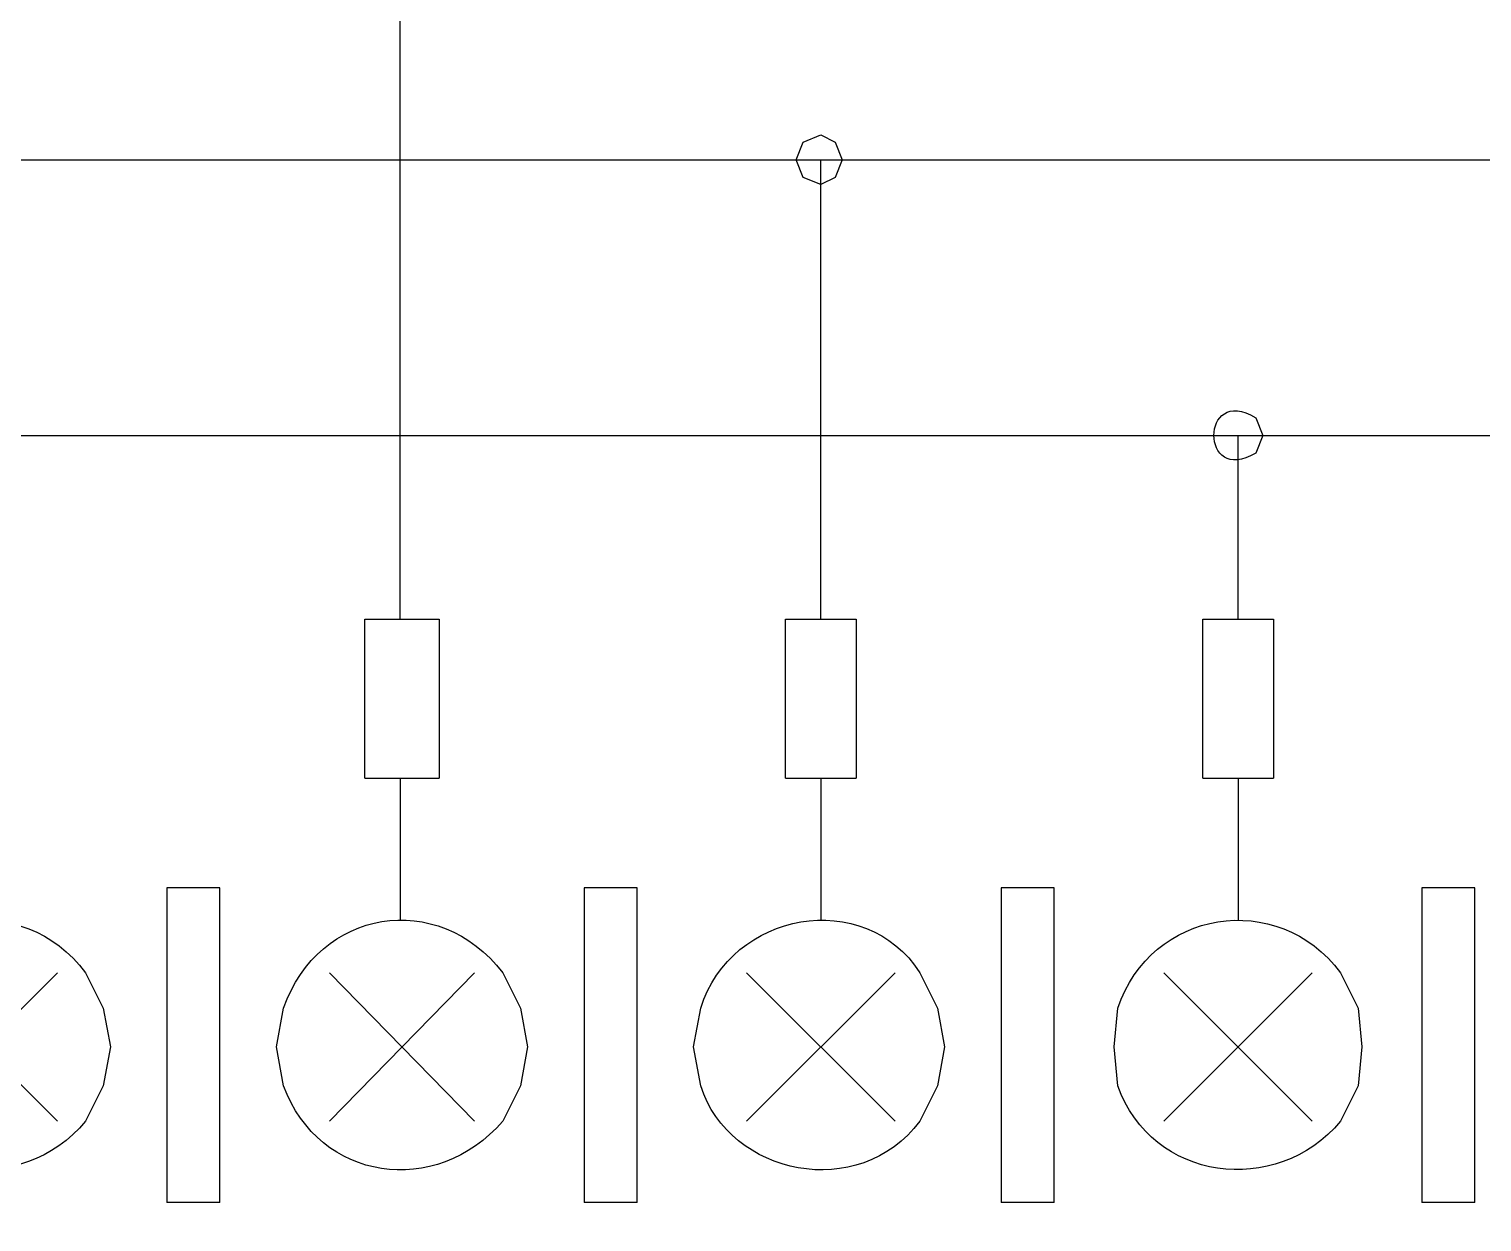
# Model space of a CAD drawing. Header units: centimetres. Extents: x -20.7 to 20.7, y -14.5 to 14.5.
# Drawn here: x 1.346 to 2.216, y 4.557 to 5.271 of the extents above; entities that cross this region are included whole.
import ezdxf

# ---------------------------------------------------------------- set-up
doc = ezdxf.new("R2010")
doc.units = ezdxf.units.CM
doc.header["$MEASUREMENT"] = 0
doc.layers.add('layer 1', color=7, linetype='Continuous')

msp = doc.modelspace()

# ---------------------------------------------------------------- linework, layer by layer
at = {"layer": 'layer 1', "lineweight": 9}
msp.add_open_spline([(19.88612, 13.89874), (19.88612, 13.89874), (-20.11465, 13.89874), (-20.11465, 13.89874), (-20.11465, 13.89874), (-20.11465, 13.89874), (-20.11465, -13.80208), (-20.11465, -13.80208)], degree=3, knots=[0, 0, 0, 0, 0.333333, 0.333333, 0.333333, 0.333333, 1, 1, 1, 1], dxfattribs=at)
at = {"layer": 'layer 1', "lineweight": 20}
msp.add_open_spline([(5.21338, 0.01129), (5.21338, 0.01129), (5.19645, 0.51082), (5.19645, 0.51082), (5.19645, 0.51082), (5.19645, 0.51082), (1.60023, 0.51082), (1.60023, 0.51082), (1.60023, 0.51082), (1.60023, 0.51082), (1.58542, 0.01129), (1.58542, 0.01129), (1.58542, 0.01129), (1.58542, 0.01129), (-1.07312, 0.01129), (-1.07312, 0.01129), (-1.07312, 0.01129), (-1.07312, 0.01129), (-1.11333, 2.36079), (-1.11333, 2.36079), (-1.11333, 2.36079), (-1.11333, 2.36079), (-1.10063, 3.21169), (-1.10063, 3.21169), (-1.10063, 3.21169), (-1.10063, 3.21169), (-0.06347, 3.21169), (-0.06347, 3.21169), (-0.06347, 3.21169), (-0.06347, 3.21169), (-0.01902, 5.86176), (-0.01902, 5.86176), (-0.01902, 5.86176), (-0.01902, 5.86176), (1.13668, 5.86176), (1.13668, 5.86176), (1.13668, 5.86176), (1.13668, 5.86176), (1.16843, 7.76252), (1.16843, 7.76252), (1.16843, 7.76252), (1.16843, 7.76252), (5.60497, 7.76252), (5.60497, 7.76252), (5.60497, 7.76252), (5.60497, 7.76252), (5.63672, 5.86176), (5.63672, 5.86176), (5.63672, 5.86176), (5.63672, 5.86176), (6.79242, 5.86176), (6.79242, 5.86176), (6.79242, 5.86176), (6.79242, 5.86176), (6.83687, 3.21169), (6.83687, 3.21169), (6.83687, 3.21169), (6.83687, 3.21169), (7.87192, 3.21169), (7.87192, 3.21169), (7.87192, 3.21169), (7.87192, 3.21169), (7.88673, 2.36079), (7.88673, 2.36079), (7.88673, 2.36079), (7.88673, 2.36079), (7.84652, 0.01129), (7.84652, 0.01129), (7.84652, 0.01129), (7.84652, 0.01129), (5.21338, 0.01129), (5.21338, 0.01129)], degree=3, knots=[0, 0, 0, 0, 0.052632, 0.052632, 0.052632, 0.052632, 0.105263, 0.105263, 0.105263, 0.105263, 0.157895, 0.157895, 0.157895, 0.157895, 0.210526, 0.210526, 0.210526, 0.210526, 0.263158, 0.263158, 0.263158, 0.263158, 0.315789, 0.315789, 0.315789, 0.315789, 0.368421, 0.368421, 0.368421, 0.368421, 0.421053, 0.421053, 0.421053, 0.421053, 0.473684, 0.473684, 0.473684, 0.473684, 0.526316, 0.526316, 0.526316, 0.526316, 0.578947, 0.578947, 0.578947, 0.578947, 0.631579, 0.631579, 0.631579, 0.631579, 0.684211, 0.684211, 0.684211, 0.684211, 0.736842, 0.736842, 0.736842, 0.736842, 0.789474, 0.789474, 0.789474, 0.789474, 0.842105, 0.842105, 0.842105, 0.842105, 0.894737, 0.894737, 0.894737, 0.894737, 1, 1, 1, 1], dxfattribs=at)
at = {"layer": 'layer 1', "lineweight": 25}
for points, knots in [([(0.58635, 5.63951), (0.58635, 5.63951), (6.18705, 5.63951), (6.18705, 5.63951), (6.18705, 5.63951), (6.18705, 5.63951), (6.18705, 2.46239), (6.18705, 2.46239)], [0, 0, 0, 0, 0.333333, 0.333333, 0.333333, 0.333333, 1, 1, 1, 1]), ([(1.83307, 5.19289), (1.83307, 5.19289), (1.82883, 5.20347), (1.82883, 5.20347), (1.82883, 5.20347), (1.82883, 5.20347), (1.82037, 5.20771), (1.82037, 5.20771), (1.82037, 5.20771), (1.82037, 5.20771), (1.80978, 5.20347), (1.80978, 5.20347), (1.80978, 5.20347), (1.80978, 5.20347), (1.80555, 5.19289), (1.80555, 5.19289), (1.80555, 5.19289), (1.80555, 5.19289), (1.80978, 5.18231), (1.80978, 5.18231), (1.80978, 5.18231), (1.80978, 5.18231), (1.82037, 5.17807), (1.82037, 5.17807), (1.82037, 5.17807), (1.82037, 5.17807), (1.82883, 5.18231), (1.82883, 5.18231), (1.82883, 5.18231), (1.82883, 5.18231), (1.83307, 5.19289), (1.83307, 5.19289)], [0, 0, 0, 0, 0.111111, 0.111111, 0.111111, 0.111111, 0.222222, 0.222222, 0.222222, 0.222222, 0.333333, 0.333333, 0.333333, 0.333333, 0.444444, 0.444444, 0.444444, 0.444444, 0.555556, 0.555556, 0.555556, 0.555556, 0.666667, 0.666667, 0.666667, 0.666667, 0.777778, 0.777778, 0.777778, 0.777778, 1, 1, 1, 1]), ([(2.08495, 5.02779), (2.08495, 5.02779), (2.08072, 5.03837), (2.08072, 5.03837), (2.08072, 5.03837), (2.04734, 5.05869), (2.04734, 4.99689), (2.08072, 5.01721), (2.08072, 5.01721), (2.08072, 5.01721), (2.08495, 5.02779), (2.08495, 5.02779)], [0, 0, 0, 0, 0.25, 0.25, 0.25, 0.25, 0.5, 0.5, 0.5, 0.5, 1, 1, 1, 1]), ([(1.54732, 4.91772), (1.54732, 4.91772), (1.59177, 4.91772), (1.59177, 4.91772), (1.59177, 4.91772), (1.59177, 4.91772), (1.59177, 4.82247), (1.59177, 4.82247)], [0, 0, 0, 0, 0.333333, 0.333333, 0.333333, 0.333333, 1, 1, 1, 1]), ([(1.7992, 4.91772), (1.7992, 4.91772), (1.84153, 4.91772), (1.84153, 4.91772), (1.84153, 4.91772), (1.84153, 4.91772), (1.84153, 4.82247), (1.84153, 4.82247)], [0, 0, 0, 0, 0.333333, 0.333333, 0.333333, 0.333333, 1, 1, 1, 1]), ([(2.04897, 4.91772), (2.04897, 4.91772), (2.0913, 4.91772), (2.0913, 4.91772), (2.0913, 4.91772), (2.0913, 4.91772), (2.0913, 4.82247), (2.0913, 4.82247)], [0, 0, 0, 0, 0.333333, 0.333333, 0.333333, 0.333333, 1, 1, 1, 1]), ([(1.39492, 4.66161), (1.39492, 4.66161), (1.39068, 4.68489), (1.39068, 4.68489), (1.39068, 4.68489), (1.39068, 4.68489), (1.3801, 4.70606), (1.3801, 4.70606), (1.3801, 4.70606), (1.34235, 4.75657), (1.26636, 4.74373), (1.24675, 4.68489), (1.24675, 4.68489), (1.24675, 4.68489), (1.24463, 4.66161), (1.24463, 4.66161), (1.24463, 4.66161), (1.24463, 4.66161), (1.24675, 4.63832), (1.24675, 4.63832), (1.24675, 4.63832), (1.26686, 4.58114), (1.34154, 4.57108), (1.3801, 4.61716), (1.3801, 4.61716), (1.3801, 4.61716), (1.39068, 4.63832), (1.39068, 4.63832), (1.39068, 4.63832), (1.39068, 4.63832), (1.39492, 4.66161), (1.39492, 4.66161)], [0, 0, 0, 0, 0.111111, 0.111111, 0.111111, 0.111111, 0.222222, 0.222222, 0.222222, 0.222222, 0.333333, 0.333333, 0.333333, 0.333333, 0.444444, 0.444444, 0.444444, 0.444444, 0.555556, 0.555556, 0.555556, 0.555556, 0.666667, 0.666667, 0.666667, 0.666667, 0.777778, 0.777778, 0.777778, 0.777778, 1, 1, 1, 1]), ([(1.46053, 4.75686), (1.46053, 4.75686), (1.42878, 4.75686), (1.42878, 4.75686), (1.42878, 4.75686), (1.42878, 4.75686), (1.42878, 4.56847), (1.42878, 4.56847)], [0, 0, 0, 0, 0.333333, 0.333333, 0.333333, 0.333333, 1, 1, 1, 1]), ([(1.64468, 4.66161), (1.64468, 4.66161), (1.64045, 4.68489), (1.64045, 4.68489), (1.64045, 4.68489), (1.64045, 4.68489), (1.62987, 4.70606), (1.62987, 4.70606), (1.62987, 4.70606), (1.5911, 4.75633), (1.51955, 4.74447), (1.49863, 4.68489), (1.49863, 4.68489), (1.49863, 4.68489), (1.4944, 4.66161), (1.4944, 4.66161), (1.4944, 4.66161), (1.4944, 4.66161), (1.49863, 4.63832), (1.49863, 4.63832), (1.49863, 4.63832), (1.51998, 4.58078), (1.58979, 4.57101), (1.62987, 4.61716), (1.62987, 4.61716), (1.62987, 4.61716), (1.64045, 4.63832), (1.64045, 4.63832), (1.64045, 4.63832), (1.64045, 4.63832), (1.64468, 4.66161), (1.64468, 4.66161)], [0, 0, 0, 0, 0.111111, 0.111111, 0.111111, 0.111111, 0.222222, 0.222222, 0.222222, 0.222222, 0.333333, 0.333333, 0.333333, 0.333333, 0.444444, 0.444444, 0.444444, 0.444444, 0.555556, 0.555556, 0.555556, 0.555556, 0.666667, 0.666667, 0.666667, 0.666667, 0.777778, 0.777778, 0.777778, 0.777778, 1, 1, 1, 1]), ([(1.7103, 4.75686), (1.7103, 4.75686), (1.67855, 4.75686), (1.67855, 4.75686), (1.67855, 4.75686), (1.67855, 4.75686), (1.67855, 4.56847), (1.67855, 4.56847)], [0, 0, 0, 0, 0.333333, 0.333333, 0.333333, 0.333333, 1, 1, 1, 1]), ([(1.89445, 4.66161), (1.89445, 4.66161), (1.89022, 4.68489), (1.89022, 4.68489), (1.89022, 4.68489), (1.89022, 4.68489), (1.87963, 4.70606), (1.87963, 4.70606), (1.87963, 4.70606), (1.84668, 4.75731), (1.76643, 4.74289), (1.7484, 4.68489), (1.7484, 4.68489), (1.7484, 4.68489), (1.74417, 4.66161), (1.74417, 4.66161), (1.74417, 4.66161), (1.74417, 4.66161), (1.7484, 4.63832), (1.7484, 4.63832), (1.7484, 4.63832), (1.76562, 4.58456), (1.84316, 4.56833), (1.87963, 4.61716), (1.87963, 4.61716), (1.87963, 4.61716), (1.89022, 4.63832), (1.89022, 4.63832), (1.89022, 4.63832), (1.89022, 4.63832), (1.89445, 4.66161), (1.89445, 4.66161)], [0, 0, 0, 0, 0.111111, 0.111111, 0.111111, 0.111111, 0.222222, 0.222222, 0.222222, 0.222222, 0.333333, 0.333333, 0.333333, 0.333333, 0.444444, 0.444444, 0.444444, 0.444444, 0.555556, 0.555556, 0.555556, 0.555556, 0.666667, 0.666667, 0.666667, 0.666667, 0.777778, 0.777778, 0.777778, 0.777778, 1, 1, 1, 1]), ([(1.96007, 4.75686), (1.96007, 4.75686), (1.92832, 4.75686), (1.92832, 4.75686), (1.92832, 4.75686), (1.92832, 4.75686), (1.92832, 4.56847), (1.92832, 4.56847)], [0, 0, 0, 0, 0.333333, 0.333333, 0.333333, 0.333333, 1, 1, 1, 1]), ([(2.14422, 4.66161), (2.14422, 4.66161), (2.1421, 4.68489), (2.1421, 4.68489), (2.1421, 4.68489), (2.1421, 4.68489), (2.13152, 4.70606), (2.13152, 4.70606), (2.13152, 4.70606), (2.09377, 4.75657), (2.01778, 4.74373), (1.99817, 4.68489), (1.99817, 4.68489), (1.99817, 4.68489), (1.99605, 4.66161), (1.99605, 4.66161), (1.99605, 4.66161), (1.99605, 4.66161), (1.99817, 4.63832), (1.99817, 4.63832), (1.99817, 4.63832), (2.01828, 4.58114), (2.09299, 4.57108), (2.13152, 4.61716), (2.13152, 4.61716), (2.13152, 4.61716), (2.1421, 4.63832), (2.1421, 4.63832), (2.1421, 4.63832), (2.1421, 4.63832), (2.14422, 4.66161), (2.14422, 4.66161)], [0, 0, 0, 0, 0.111111, 0.111111, 0.111111, 0.111111, 0.222222, 0.222222, 0.222222, 0.222222, 0.333333, 0.333333, 0.333333, 0.333333, 0.444444, 0.444444, 0.444444, 0.444444, 0.555556, 0.555556, 0.555556, 0.555556, 0.666667, 0.666667, 0.666667, 0.666667, 0.777778, 0.777778, 0.777778, 0.777778, 1, 1, 1, 1]), ([(2.21195, 4.75686), (2.21195, 4.75686), (2.1802, 4.75686), (2.1802, 4.75686), (2.1802, 4.75686), (2.1802, 4.75686), (2.1802, 4.56847), (2.1802, 4.56847)], [0, 0, 0, 0, 0.333333, 0.333333, 0.333333, 0.333333, 1, 1, 1, 1])]:
    msp.add_open_spline(points, degree=3, knots=knots, dxfattribs=at)
for points in [[(1.56848, 4.91772), (1.56848, 4.91772), (1.56848, 5.35587), (1.56848, 5.35587)], [(0.9991, 5.19289), (0.9991, 5.19289), (3.61742, 5.19289), (3.61742, 5.19289)], [(1.82037, 4.91772), (1.82037, 4.91772), (1.82037, 5.19289), (1.82037, 5.19289)], [(0.9991, 5.02779), (0.9991, 5.02779), (3.61742, 5.02779), (3.61742, 5.02779)], [(2.07013, 4.91772), (2.07013, 4.91772), (2.07013, 5.02779), (2.07013, 5.02779)], [(1.54732, 4.82247), (1.54732, 4.82247), (1.54732, 4.91772), (1.54732, 4.91772)], [(1.7992, 4.82247), (1.7992, 4.82247), (1.7992, 4.91772), (1.7992, 4.91772)], [(2.04897, 4.82247), (2.04897, 4.82247), (2.04897, 4.91772), (2.04897, 4.91772)], [(1.54732, 4.82247), (1.54732, 4.82247), (1.59177, 4.82247), (1.59177, 4.82247)], [(1.56848, 4.82247), (1.56848, 4.82247), (1.56848, 4.73781), (1.56848, 4.73781)], [(1.7992, 4.82247), (1.7992, 4.82247), (1.84153, 4.82247), (1.84153, 4.82247)], [(1.82037, 4.82247), (1.82037, 4.82247), (1.82037, 4.73781), (1.82037, 4.73781)], [(2.04897, 4.82247), (2.04897, 4.82247), (2.0913, 4.82247), (2.0913, 4.82247)], [(2.07013, 4.82247), (2.07013, 4.82247), (2.07013, 4.73781), (2.07013, 4.73781)], [(1.46053, 4.56847), (1.46053, 4.56847), (1.46053, 4.75686), (1.46053, 4.75686)], [(1.7103, 4.56847), (1.7103, 4.56847), (1.7103, 4.75686), (1.7103, 4.75686)], [(1.96007, 4.56847), (1.96007, 4.56847), (1.96007, 4.75686), (1.96007, 4.75686)], [(2.21195, 4.56847), (2.21195, 4.56847), (2.21195, 4.75686), (2.21195, 4.75686)], [(1.36317, 4.70606), (1.36317, 4.70606), (1.27427, 4.61716), (1.27427, 4.61716)], [(1.27427, 4.70606), (1.27427, 4.70606), (1.36317, 4.61716), (1.36317, 4.61716)], [(1.61293, 4.70606), (1.61293, 4.70606), (1.52615, 4.61716), (1.52615, 4.61716)], [(1.52615, 4.70606), (1.52615, 4.70606), (1.61293, 4.61716), (1.61293, 4.61716)], [(1.86482, 4.70606), (1.86482, 4.70606), (1.77592, 4.61716), (1.77592, 4.61716)], [(1.77592, 4.70606), (1.77592, 4.70606), (1.86482, 4.61716), (1.86482, 4.61716)], [(2.11458, 4.70606), (2.11458, 4.70606), (2.02568, 4.61716), (2.02568, 4.61716)], [(2.02568, 4.70606), (2.02568, 4.70606), (2.11458, 4.61716), (2.11458, 4.61716)], [(1.46053, 4.56847), (1.46053, 4.56847), (1.42878, 4.56847), (1.42878, 4.56847)], [(1.7103, 4.56847), (1.7103, 4.56847), (1.67855, 4.56847), (1.67855, 4.56847)], [(1.96007, 4.56847), (1.96007, 4.56847), (1.92832, 4.56847), (1.92832, 4.56847)], [(2.21195, 4.56847), (2.21195, 4.56847), (2.1802, 4.56847), (2.1802, 4.56847)]]:
    msp.add_open_spline(points, degree=3, dxfattribs=at)

doc.saveas('drawing.dxf')
